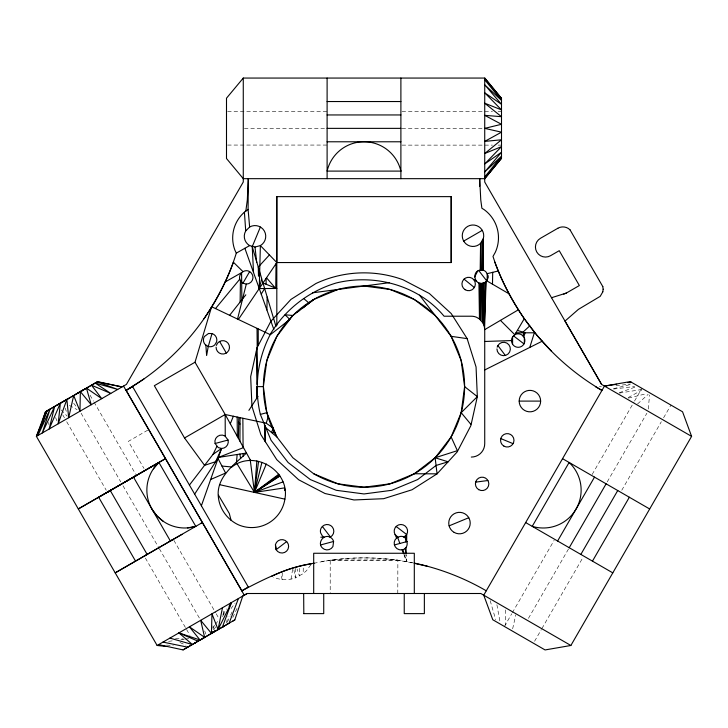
<?xml version="1.0" encoding="UTF-8"?>
<svg xmlns="http://www.w3.org/2000/svg" width="728" height="728" viewBox="0 0 728 728"><rect width="100%" height="100%" fill="white"/><g stroke="black" fill="none" stroke-linecap="round" stroke-linejoin="round"><path stroke-width="0.55" stroke-dasharray="3.64 2.73" d="M295.377 568.313L295.35 577.914C288.288 580.425 280.371 580.18 273.473 577.24M293.894 569.806L295.35 577.914L303.185 573.628L303.267 567.403M282.273 572.745L282.109 579.524L281.063 574.356M299.745 568.322L299.436 576.066L297.051 569.005M648.239 409.063L649.585 395.031M291.036 579.124L292.638 569.105M512.639 628.801L515.788 614.887M226.353 623.077L227.973 616.589M232.814 617.462L237.556 607.252M227.273 622.158L230.184 615.997M230.667 614.969L232.123 611.893M504.404 626.471L511.757 613.74M512.321 612.758L554.145 540.322M592.155 474.465L633.988 402.02M634.552 401.037L641.896 388.315M528.437 618.363L568.686 548.657M607.225 481.9L646.901 413.186M534.57 641.277L541.35 629.529M541.914 628.546L582.609 558.058M621.767 490.253L661.333 421.721M663.59 417.808L670.943 405.077M310.847 564.773L306.534 570.652L303.185 573.628M213.859 629.656L215.688 626.854M222.377 616.561L224.806 612.821M212.74 628.064L214.742 625.334M215.415 624.415L218.1 620.775M222.786 614.386L226.799 608.917M231.022 608.59L235.062 603.112M637.573 403.967L648.166 394.349M147.711 430.193L128.346 441.368L144.007 468.468M628.164 397.597L641.559 390.272M619.31 392.701L635.954 386.823M613.522 388.652L631.713 384.193M628.391 398.116L646.582 393.657M313.695 563.345C346.683 556.146 381.317 556.137 414.305 563.326M619.419 393.084L641.286 389.571M168.578 641.35L174.183 640.604M180.908 639.703L184.275 639.257M185.394 639.111L188.761 638.656M613.631 389.034L634.707 386.486M615.997 385.749L630.503 384.056M396.878 560.442L397.788 560.433L330.139 560.451M227.637 111.666L327.109 111.666M402.02 111.602L492.456 111.602M498.107 111.602L501.501 111.602M244.408 128.365L326.026 128.365M401.974 128.365L483.592 128.365M227.637 145.063L327.109 145.063M402.02 145.127L492.456 145.127M498.107 145.127L501.501 145.127M599.344 386.641L601.383 386.641M166.494 645.099L173.246 645.518M175.475 638.474L183.292 638.993M179.943 642.515L185.986 645.163M69.478 405.441L77.104 409.646M61.216 409.946L67.194 416.17M73.674 403.23L76.467 406.779M90.063 395.204L93.457 401.073M94.021 402.047L135.827 474.474M81.099 413.186L120.757 481.863M123.023 485.785L158.74 547.656M159.305 548.639L199.563 618.363M62.754 414.878L64.446 417.817M66.703 421.73L106.252 490.235M173.865 540.331L215.643 612.794M216.207 613.777L218.464 617.69M145.382 558.058L186.031 628.564M186.596 629.538L189.99 635.417M55.574 417.554L57.312 421.712M204.704 630.958L205.906 634.143M403.949 554.672L406.488 561.579L406.26 555.064M65.156 408.153L66.339 411.338M404.34 554.59L406.488 561.579L405.869 554.909M490.19 600.655L495.677 619.665M223.123 611.056L223.951 615.415M496.896 604.704L500.045 622.012M212.986 625.807L213.35 630.157M48.74 422.413L48.876 424.606M505.56 609.928L505.814 625.134M397.788 593.502L397.861 559.969L330.212 559.969L330.212 593.502M321.53 561.597A243.17 243.17 0 0 1 413.104 562.853"/><path stroke-width="1.09" d="M276.613 288.47L259.25 288.552L260.378 245.591L255.009 247.029L249.64 245.591A10.729 10.729 0 0 1 245.718 230.931L249.64 227.009A10.729 10.729 0 0 1 264.3 230.931A10.729 10.729 0 0 1 260.378 245.591L276.804 262.553L451.196 262.553L451.196 196.633L276.804 196.633L276.804 262.553L238.365 319.465M451.196 262.553L451.196 196.633M483.046 283.165C474.256 285.767 471.298 270.67 480.653 270.07C488.406 268.887 490.872 281.427 483.046 283.165L482.928 322.923L484.275 326.153L484.73 329.629L484.73 443.643A13.413 13.413 0 0 1 471.316 457.066M487.824 278.105L487.833 275.321M406.679 539.848L406.697 534.561A6.707 6.707 0 0 0 400.891 524.497A6.707 6.707 0 0 0 395.077 534.561L396.587 538.129L395.077 539.848A6.707 6.707 0 0 0 399.153 549.676C412.075 552.179 408.071 530.048 396.587 538.129M239.849 454.081L240.659 458.631M239.921 441.15L240.049 417.654M512.576 344.217L512.621 336.855L514.823 334.734L524.278 318.673C511.256 299.39 500.2 278.624 492.993 256.447L495.322 252.252A34.771 34.771 0 0 0 484.156 209.646L481.89 208.254L480.762 199.945L479.697 178.669L479.697 186.241M483.119 270.206L483.356 238.502A10.729 10.729 0 0 0 472.053 225.034A10.729 10.729 0 0 0 463.263 240.258A10.729 10.729 0 0 0 480.58 243.316L483.356 238.502L483.483 270.397M238.784 417.39L238.402 438.411M276.03 263.7L275.748 288.552L266.512 277.787M240.131 302.038L240.431 280.744C236.964 275.093 244.071 268.15 249.649 271.58A6.707 6.707 0 0 1 246.301 284.093L237.528 319.064M479.998 283.219L479.479 318.982L482.928 322.923L482.619 283.219M480.189 270.124L480.58 243.316L480.653 270.07M487.15 280.043L487.25 273.664L498.462 270.925M481.49 283.374L480.799 320.138L480.698 283.31M481.745 270.033L482.282 241.095L482.518 270.143M492.483 284.166L492.701 272.327M266.102 284.248L266.102 278.405M266.894 309.955L267.149 297.033M194.658 494.121L218.418 457.421L246.492 453.044C233.67 464.974 215.725 477.705 218.418 497.688C219.865 509.427 227.582 519.719 238.247 524.733A33.534 33.534 0 0 0 284.894 499.144C290.39 470.989 254.409 449.012 231.923 466.994L221.967 466.075M158.613 644.608L183.065 649.904L204.613 637.328L200.691 620.32L211.429 633.396L211.966 613.804L218.082 629.556L231.495 602.529L229.065 606.269M484.611 327.873L486.058 281.427M485.776 281.645L484.275 326.153L484.229 282.673M523.414 336.409L523.596 332.796L523.241 336.172C526.581 339.639 524.533 345.991 519.938 347.074A6.734 6.734 0 0 1 513.431 345.327C511.265 343.152 510.783 339.357 512.621 336.855M258.913 269.242L258.495 276.121L258.276 267.076L269.415 254.927M603.157 289.225L602.811 291.828M256.684 262.471L256.729 261.843M256.857 460.897L254.472 492.401L284.484 487.915M249.64 227.009L248.093 209.4L248.303 178.669L247.32 199.963L245.827 211.12M237.164 454.5L236.418 462.699L254.472 492.401L283.01 481.89M284.766 489.052L284.593 490.563L284.548 488.188M419.501 295.113L451.123 336.327L461.17 360.588L464.601 386.623L461.179 412.667L451.123 436.927L435.144 457.766L414.305 473.755L390.044 483.801L364 487.232L337.965 483.811L313.704 473.755L292.865 457.766L276.877 436.936L266.83 412.676L263.399 386.632L266.821 360.597L276.877 336.336L292.856 315.497L313.695 299.508L337.965 289.453M258.567 461.388L254.472 492.401L279.834 476.094M218.082 629.556L222.477 607.744M257.12 347.629L250.669 376.622L251.943 406.297L260.851 434.634L276.786 459.696L298.671 479.779L324.997 493.511L353.99 499.963L383.665 498.689L412.002 489.78L437.064 473.846L457.148 451.961L470.88 425.625L477.331 396.633L476.057 366.967L467.149 338.629L451.214 313.568L429.329 293.484L402.994 279.752A113.777 113.777 0 0 0 315.998 283.474L290.936 299.417L270.852 321.294L257.12 347.629L257.53 380.198M72.309 396.296L73.683 395.486L68.687 417.726L66.867 399.417L58.185 423.796L60.369 403.166L49.158 429.001L54.645 406.479L42.233 433.005L50.068 409.118L37.883 435.517L46.956 410.911L68.532 398.48M261.916 462.371L254.472 492.401L279.679 475.812M259.25 288.552L261.707 278.642L252.234 246.665L260.378 227.009M212.012 333.57A6.725 6.725 0 0 1 216.589 341.905L214.787 344.881A6.725 6.725 0 0 1 208.254 346.483L205.278 344.672A6.725 6.725 0 0 1 204.386 336.536L208.536 333.488L212.012 333.57L208.254 346.483L206.625 355.519L205.869 345.145M201.383 505.778L221.576 448.466L218.218 447.565L215.097 443.498A6.707 6.707 0 0 1 224.934 435.954L228.055 440.021A6.707 6.707 0 0 1 221.576 448.466L215.661 461.689L204.568 465.347L184.53 437.974L154.345 385.694L195.013 362.226L211.63 306.734L270.352 334.698L289.844 319.428L285.03 314.778L292.856 315.497M268.341 416.334L266.221 423.214L273.228 428.119L273.865 432.523M523.805 336.909L525.088 332.796L517.38 330.385M529.775 347.42L534.352 332.796L515.961 332.796M248.093 209.4L244.408 212.194A34.225 34.225 0 0 0 234.926 250.177L236.291 253.144C229.165 276.604 217.636 298.544 203.931 318.819M42.397 421.466L45.527 411.739L97.634 381.654L122.04 386.923L97.288 381.854L76.04 394.139M42.397 421.967L45.873 411.538M232.778 621.084L234.807 619.91L242.77 596.023L247.165 593.511L480.835 593.502L570.87 645.481L691.6 436.372L682.555 411.784L630.284 381.609L604.467 386.067L483.738 595.176L492.783 619.755L545.063 649.94L570.87 645.481M602.82 291.828L600.209 296.341L578.414 309.364L565.01 321.066L601.565 384.393L691.6 436.372M45.527 411.739L36.4 436.372L157.13 645.472L166.166 646.464M222.413 627.063L231.495 602.529M238.42 598.534L229.138 623.177L221.776 627.527M273.228 428.119L271.553 432.523L275.048 432.523M230.303 423.751L233.369 416.234M46.956 410.911L36.4 436.372L126.435 384.393L243.27 182.018L243.27 78.06L484.73 78.06L501.501 98.426L501.501 158.304L484.73 178.669L243.27 178.669L226.499 158.522L226.499 98.198L243.27 78.06M266.321 463.982L254.472 492.401L279.243 475.011M497.188 347.174L497.87 345.563A6.707 6.707 0 0 1 508.817 344.69A6.707 6.707 0 0 1 505.896 355.282A6.707 6.707 0 0 1 496.942 348.912M189.426 485.066L213.031 454.327L216.835 446.501M474.638 276.995L477.668 271.098M246.301 284.093L242.943 283.192L249.649 271.58M557.612 541.013L594.503 477.122M569.223 547.72L606.115 483.829M580.844 554.427L617.735 490.535M592.465 561.133L629.347 497.242M261.234 294.103L264.637 288.552M248.894 410.355L257.967 396.351M211.429 633.396L212.649 631.522M213.522 632.332L214.869 630.503M330.012 537.2L330.466 537.018A6.707 6.707 0 0 0 332.432 527.127A6.707 6.707 0 0 0 322.368 526.462L321.303 527.855A6.379 6.379 0 0 0 320.666 532.942L322.368 535.954L324.215 537.2L320.784 537.2M403.803 537.2L406.697 534.561L396.15 526.462M229.629 315.306L245.827 294.831M484.73 178.669L501.501 158.267L484.73 176.95L501.501 156.192L484.73 171.926L501.501 152.225L484.73 163.937L501.501 146.628L484.73 153.517L501.501 139.785L484.73 141.387L501.501 132.168L484.73 128.365L501.501 124.288L484.73 115.343L501.501 116.689L484.73 103.212L501.501 109.883L484.73 92.793L501.501 104.332L484.73 84.803L501.501 100.428L484.73 79.771L501.501 98.426M215.506 308.572L239.821 279.124M153.362 468.877L158.895 462.453L195.777 526.353A37.883 37.883 0 0 1 158.877 462.435L121.894 483.829M522.986 332.141L529.775 325.862M151.915 509.072L156.939 515.879L163.345 521.403M309.436 302.775L301.692 308.727M302.866 307.826L313.695 299.508M312.603 300.355L309.063 303.085L303.84 298.689M286.668 541.577L276.121 549.676L275.448 544.58A6.707 6.707 0 0 1 285.285 540.513A6.707 6.707 0 0 1 286.668 551.06A6.707 6.707 0 0 1 276.121 549.676L275.411 544.863M296.678 312.567L299.781 310.192M278.797 474.21L254.472 492.401L250.204 459.759M213.031 454.327L221.576 448.466M143.989 378.915L126.035 390.408A245.618 245.618 0 0 0 233.415 262.235L242.943 271.58M244.253 595.167L165.456 458.667L78.305 508.945L111.066 490.09M484.73 329.629L518.564 309.682M200.054 640.112L204.932 637.237M57.776 404.695L57.102 405.096L70.907 397.151M74.684 394.967L82.783 390.226M248.303 587.032L241.869 590.772L126.153 390.344L132.605 386.641M112.121 489.434L107.38 492.192L121.185 484.247M131.641 478.205L136.391 475.448L126.317 481.244M78.251 392.911L85.795 388.524M463.7 241.095L482.282 230.357M184.53 437.974L225.189 414.505L265.856 423.132M557.885 228.237L540.458 238.293A10.065 10.065 0 0 0 536.773 252.034A10.065 10.065 0 0 0 550.514 255.719L559.24 250.687L579.361 285.54L566.311 293.066L551.533 297.725M110.283 490.554L147.156 554.427L115.206 572.872L202.339 522.567L200.855 523.423M157.13 645.472L242.77 596.023M243.289 595.741L247.156 593.511M194.913 643.015L194.503 643.252L195.086 642.915M169.888 638.101L192.383 644.517L178.915 632.896L200.009 639.985L189.417 626.826L204.613 637.328L234.807 619.91M223.141 626.735L183.065 649.904M144.253 556.101L173.3 539.357M222.968 626.835L223.551 626.499M182.036 534.343L170.388 541.013L133.506 477.14M225.234 281.927L241.587 272.645L241.851 299.863M236.291 253.144L249.64 245.591M241.76 590.845C264.664 578.76 288.452 566.803 314.432 563.181M484.73 369.961L542.296 341.159M204.613 637.328L205.605 636.854M210.647 479.497L225.598 473.045L217.881 458.258M563.754 294.139L566.311 293.066M557.885 228.237C561.725 225.98 566.921 226.654 570.033 229.83M449.112 525.862L468.777 517.717M218.418 457.421L243.489 447.611M414.305 473.755L437.064 473.846L435.144 457.766L457.375 450.659L451.123 436.927M435.144 457.766L448.12 461.798L436.063 465.456L417.654 479.57L391.773 490.299L364 493.948L336.227 490.299L310.346 479.57L288.115 462.517L271.062 440.294L260.342 414.414L266.83 412.676M215.097 443.498L228.055 440.021M320.629 544.935L333.588 541.468L332.924 546.555A6.707 6.707 0 0 1 322.368 547.947C316.789 542.842 324.096 533.324 330.466 537.391A6.707 6.707 0 0 1 333.588 541.468M394.412 544.935L407.371 541.459M187.442 527.918L195.759 526.371M604.467 386.067L616.725 384.266M627.864 382.637L631.212 382.145M312.485 292.811L389.471 282.673M475.639 482.136L487.924 480.516M484.73 341.478L511.456 340.567M327.109 101.538L400.891 101.538M327.109 114.951L400.891 114.951M327.109 128.365L400.891 128.365M327.109 141.778L400.891 141.778M263.399 386.632L256.684 386.641L256.857 398.061M519.173 401.101L540.64 401.101A10.729 10.729 0 0 1 524.542 410.392A10.729 10.729 0 0 1 524.542 391.81A10.729 10.729 0 0 1 540.64 401.101M303.667 593.502L303.813 613.622M303.667 613.631L323.733 613.622L323.733 593.502M273.546 430.321L274.174 430.403M364 286.031L390.035 289.453L414.296 299.499L435.144 315.497M451.123 336.327L467.149 338.629M162.963 642.096L187.751 647.192M219.829 484.73L284.894 499.144M414.305 563.326L427.318 566.229M197.961 641.177L178.915 632.896M97.288 381.854L117.69 389.435L95.195 383.065L110.765 393.429L91.491 385.203L101.747 398.644L86.432 388.124L91.237 404.713L80.353 391.628L79.962 411.22L73.683 395.486M261.725 279.115L262.99 283.01L276.813 288.552M500.791 438.575L513.076 443.661M395.077 534.561L397.989 537.2M476.567 281.427L473.528 279.397M595.395 386.641L601.965 390.399A247.338 247.338 0 0 1 494.803 262.135M562.553 458.676L649.676 508.981M525.662 522.567L612.794 572.872M509.336 293.985L486.604 280.735L478.742 270.552M513.431 335.799L524.024 343.935M464.601 386.623L477.331 396.633L461.179 412.667L470.825 424.269M242.943 283.192L240.431 280.744M464.045 279.115L474.347 287.524M265.911 427.855L276.877 436.936A100.61 100.61 0 0 1 346.528 287.56A100.61 100.61 0 0 1 463.081 404.104A100.61 100.61 0 0 1 313.695 473.764M500.436 320.375L514.823 334.734A6.734 6.734 0 0 1 521.557 334.734L523.241 336.172M551.578 351.342L537.228 335.599L524.278 318.673M497.124 93.584L501.501 98.462L484.73 78.06L484.73 182.018L601.565 384.393M238.402 422.176L240.013 424.078M570.024 229.83L602.82 286.623M322.368 526.462L330.466 537.018M497.87 345.563L505.332 355.455M218.473 495.204L229.302 513.467L231.095 520.393M219.61 341.423L226.29 353.007M195.013 362.226L225.189 414.505L250.76 460.76M132.423 386.322L248.457 587.305M123.532 386.067L165.456 458.667L98.653 497.233L135.544 561.115M271.708 576.294L271.717 576.312A131.886 131.886 0 0 1 311.393 563.863M399.836 543.479L397.534 537.018M402.138 549.74L403.585 553.69M273.828 329.384L244.872 248.284M276.003 326.544L262.99 283.01M402.811 549.604L404.04 553.599M602.811 286.623L603.166 289.225M260.342 414.414C253.808 386.85 257.612 357.912 271.062 332.978C285.931 308.872 309.091 291.1 336.227 282.983C374.683 273.491 418.518 285.358 444.071 316.216L471.316 316.216A13.413 13.413 0 0 1 476.449 317.235L479.479 318.982L478.933 282.901M255.009 247.029L256.547 261.252M405.259 548.23L405.769 553.79M244.408 212.194L245.718 230.931M252.234 246.665L253.535 272.545M264.464 424.351L265.101 441.314M405.796 541.887L405.632 535.954M405.987 547.456L406.224 553.972M264.983 425.616L265.392 441.778M256.429 350.723L256.975 384.411M257.057 389.489L257.193 397.543M257.029 328.355L257.212 347.447M242.852 418.254L243.088 446.892M243.152 453.571L243.17 456.229M237.164 417.044L237.319 436.445M524.351 337.974L524.369 343.115M483.538 282.964L483.71 324.488M225.189 414.505L225.234 436.181M276.822 325.48L276.804 196.633M258.231 328.929L258.258 345.445M424.36 593.502L424.36 613.622L404.24 613.622L404.24 593.502M414.305 593.502L414.305 553.262L313.695 553.262L313.695 593.502M400.891 78.06L400.891 178.669M327.109 78.06L327.109 178.669M414.205 563.081A243.17 243.17 0 0 1 486.268 590.799M216.371 345.409A6.707 6.707 0 0 1 226.317 341.623A6.707 6.707 0 0 1 227.391 352.216L225.971 353.235A6.707 6.707 0 0 1 216.089 347.138M569.114 462.462L532.223 526.353A37.865 37.865 0 0 0 569.114 462.462M400.891 171.098L327.109 171.098A37.865 37.865 0 0 1 400.891 171.098M465.119 289.708A6.707 6.707 0 0 0 475.348 284.193A6.707 6.707 0 0 0 465.465 278.096A6.707 6.707 0 0 0 465.119 289.708M503.913 446.118A6.707 6.707 0 0 0 513.977 440.313A6.707 6.707 0 0 0 503.913 434.498A6.707 6.707 0 0 0 503.913 446.118M454.117 532.377A10.729 10.729 0 0 0 470.215 523.086A10.729 10.729 0 0 0 454.117 513.786A10.729 10.729 0 0 0 454.117 532.377M478.76 489.68A6.707 6.707 0 0 0 488.825 483.874A6.707 6.707 0 0 0 478.76 478.069A6.707 6.707 0 0 0 478.76 489.68"/></g></svg>
